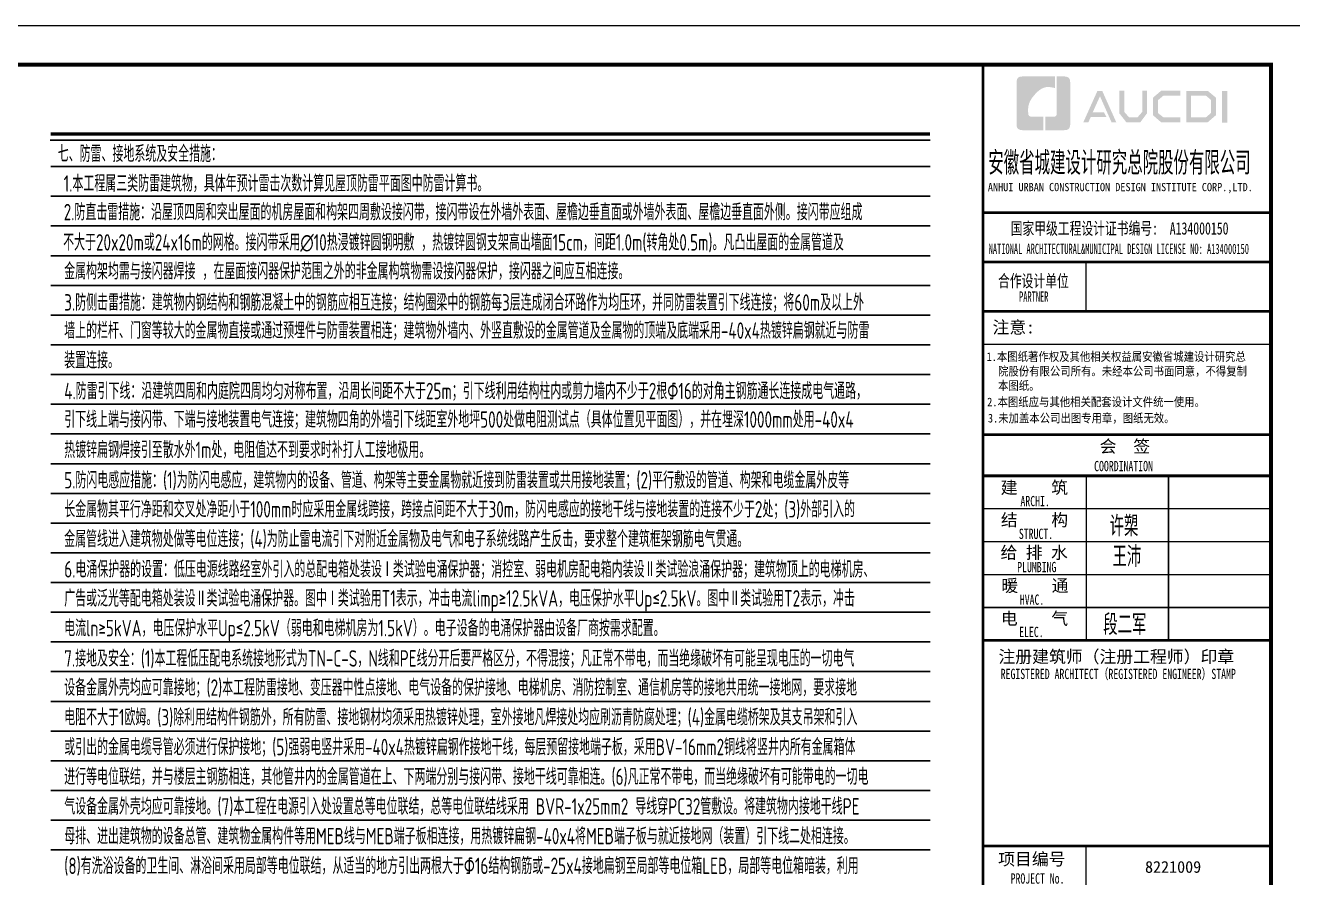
# Model space of a CAD drawing. Extents: x 3002737 to 4077523, y -995787 to -7267.
# Drawn here: x 3445476 to 3476277, y -618157 to -597432 of the extents above; entities that cross this region are included whole.
import ezdxf

# ---------------------------------------------------------------- set-up
doc = ezdxf.new("R2010")
doc.units = 0
doc.header["$LTSCALE"] = 1000
doc.header["$MEASUREMENT"] = 0
doc.layers.get('0').update_dxf_attribs({"linetype": 'CONTINUOUS'})
for name, color, linetype in [('!!电气', 1, 'CONTINUOUS'), ('PUB_TITLE', 4, 'CONTINUOUS'), ('TEL_TEXT', 7, 'CONTINUOUS'), ('图签文字', 4, 'CONTINUOUS')]:
    doc.layers.add(name, color=color, linetype=linetype)
doc.layers.add('图框', color=147, linetype='CONTINUOUS', lineweight=20)
doc.layers.add('图签', color=147, linetype='CONTINUOUS', lineweight=18)
doc.styles.add('HT', font='simhei.ttf')
doc.styles.add('TSSD_Dimension', font='Tssdeng.shx', dxfattribs={"width": 0.7, "bigfont": 'tssdchn.shx'})
doc.styles.add('宋体', font='', dxfattribs={"height": 4})
doc.styles.add('建筑图签-1', font='simhei.ttf', dxfattribs={"width": 0.7})
doc.styles.add('建筑图签-2', font='TXT.shx', dxfattribs={"width": 0.5, "bigfont": 'HZTXT.shx'})
doc.styles.get('宋体').set_extended_font_data('SimSun')

# ---------------------------------------------------------------- blocks, each defined once
blk = doc.blocks.new('院标1')
h = blk.add_hatch(color=150)
h.dxf.hatch_style = 1
h.set_gradient(color1=(33, 113, 253), color2=(33, 113, 253), tint=1, name='INVCURVED')
edge = h.paths.add_edge_path()
edge.add_spline(control_points=[(116373, 648379), (116379, 648379), (116382, 648379), (116391, 648379), (116391, 648379), (116391, 648379), (116616, 648379), (116616, 648379), (116616, 648379), (116616, 648379), (116616, 648054), (116616, 648054), (116616, 648054), (116616, 648054), (116108, 648054), (116108, 648054), (116108, 648054), (116028, 648054), (115963, 648111), (115963, 648199), (115963, 648199), (115963, 648199), (115963, 649215), (115963, 649215), (115963, 649215), (115963, 649295), (116018, 649360), (116108, 649360), (116108, 649360), (116108, 649360), (116897, 649360), (116897, 649360), (116897, 649360), (116897, 649360), (116897, 649080), (116897, 649080), (116897, 649080), (116897, 649080), (116566, 649140), (116356, 648859), (116356, 648859), (116245, 648719), (116240, 648545), (116247, 648466), (116247, 648466), (116254, 648386), (116247, 648466), (116247, 648466), (116247, 648466), (116247, 648466), (116258, 648374), (116373, 648379)], knot_values=[0, 0, 0, 0, 0.071429, 0.071429, 0.071429, 0.107143, 0.142857, 0.142857, 0.142857, 0.178571, 0.214286, 0.214286, 0.214286, 0.25, 0.285714, 0.285714, 0.285714, 0.321429, 0.357143, 0.357143, 0.357143, 0.392857, 0.428571, 0.428571, 0.428571, 0.464286, 0.5, 0.5, 0.5, 0.535714, 0.571429, 0.571429, 0.571429, 0.607143, 0.642857, 0.642857, 0.642857, 0.678571, 0.714286, 0.714286, 0.714286, 0.75, 0.785714, 0.785714, 0.785714, 0.821429, 0.857143, 0.857143, 0.857143, 0.928571, 1, 1, 1, 1], degree=3, periodic=0)
h = blk.add_hatch(color=150)
h.dxf.hatch_style = 1
h.set_gradient(color1=(33, 113, 253), color2=(33, 113, 253), tint=1, name='INVCURVED')
edge = h.paths.add_edge_path()
edge.add_spline(control_points=[(117268, 649215), (117268, 649215), (117268, 648199), (117268, 648199), (117268, 648199), (117268, 648114), (117212, 648054), (117123, 648054), (117123, 648054), (117123, 648054), (116663, 648054), (116663, 648054), (116663, 648054), (116663, 648054), (116663, 648379), (116663, 648379), (116663, 648379), (116663, 648379), (116865, 648379), (116865, 648379), (116865, 648379), (116907, 648379), (116941, 648413), (116941, 648455), (116941, 648455), (116941, 648455), (116941, 649360), (116941, 649360), (116941, 649360), (116941, 649360), (117123, 649360), (117123, 649360), (117123, 649360), (117204, 649360), (117268, 649306), (117268, 649215)], knot_values=[0, 0, 0, 0, 0.1, 0.1, 0.1, 0.15, 0.2, 0.2, 0.2, 0.25, 0.3, 0.3, 0.3, 0.35, 0.4, 0.4, 0.4, 0.45, 0.5, 0.5, 0.5, 0.55, 0.6, 0.6, 0.6, 0.65, 0.7, 0.7, 0.7, 0.75, 0.8, 0.8, 0.8, 0.9, 1, 1, 1, 1], degree=3, periodic=0)
blk = doc.blocks.new('A$C32765AE1')
at = {"layer": 'PUB_TITLE'}
h = blk.add_hatch(color=147, dxfattribs=at)
h.paths.add_polyline_path([(5808, 39358), (5934, 39358), (5934, 38588), (5808, 38588)])
h.paths.add_polyline_path([(5056, 39242), (5056, 38716), (5416, 38716), (5540, 38823), (5540, 39141), (5420, 39242)], flags=16)
h.paths.add_polyline_path([(4938, 39360), (4938, 38598), (5460, 38598), (5659, 38768), (5659, 39196), (5463, 39360)])
h.paths.add_polyline_path([(4795, 39364), (4795, 39248), (4388, 39248), (4255, 39137), (4255, 38818), (4388, 38715), (4797, 38715), (4797, 38593), (4333, 38593), (4131, 38768), (4131, 39196), (4329, 39364)])
h.paths.add_polyline_path([(3312, 39362), (3432, 39362), (3432, 38851), (3546, 38720), (3757, 38720), (3871, 38851), (3871, 39362), (3985, 39362), (3985, 38814), (3821, 38597), (3483, 38597), (3312, 38816)])
h.paths.add_polyline_path([(2780, 39360), (2897, 39360), (3239, 38596), (3123, 38596), (2842, 39230), (2667, 38842), (2938, 38842), (2999, 38727), (2618, 38727), (2559, 38594), (2436, 38594)])
at = {"layer": '图框'}
for p, q in [((0, 36400), (7000, 36400)), ((0, 36400), (7000, 36400)), ((0, 35200), (7000, 35200))]:
    blk.add_line(p, q, dxfattribs=at)
for points, const_width in [([(0, 0), (0, 40000)], 70), ([(0, 36400), (7000, 36400)], 60), ([(0, 35200), (7000, 35200)], 60), ([(0, 35200), (7000, 35200)], 60), ([(2500, 35200), (2500, 34000)], 35), ([(0, 34000), (7000, 34000)], 60), ([(0, 34000), (7000, 34000)], 60), ([(0, 33199), (7000, 33199)], 35), ([(8, 31000), (7008, 31000)], 60), ([(8, 30000), (7008, 30000)], 70), ([(8, 30000), (7008, 30000)], 70), ([(2508, 30000), (2508, 26000)], 35), ([(4508, 30000), (4508, 26000)], 35), ([(8, 29200), (7008, 29200)], 35), ([(8, 28400), (7008, 28400)], 35), ([(8, 27600), (7008, 27600)], 35), ([(8, 26800), (7008, 26800)], 35), ([(8, 26000), (7008, 26000)], 70), ([(0, 21000), (7000, 21000)], 70), ([(0, 21000), (7000, 21000)], 70), ([(2500, 17000), (2500, 21000)], 35)]:
    blk.add_lwpolyline(points, dxfattribs=dict(at, const_width=const_width))
blk.add_blockref('院标1', (-115149, -609649))
at = {"layer": 'PUB_TITLE', "style": 'HT', "width": 0.88}
for s, p in [('1.本图纸著作权及其他相关权益属安徽省城建设计研究总', (86, 32793)), ('院股份有限公司所有。未经本公司书面同意，不得复制', (365, 32439)), ('本图纸。', (365, 32089)), (' 2.本图纸应与其他相关配套设计文件统一使用。 ', (-25, 31692)), ('3.未加盖本公司出图专用章，图纸无效。', (118, 31298))]:
    blk.add_text(s, height=210, dxfattribs=at).set_placement(p)
at = {"layer": '图签', "color": 154, "style": '宋体'}
blk.add_text('8221009', height=286.7, dxfattribs=at).set_placement((3937, 20348))
at = {"layer": '图签文字', "color": 7, "style": '建筑图签-1'}
for s, height, width, p in [('安徽省城建设计研究总院股份有限公司', 500, 0.55, (128, 37377)), ('国家甲级工程设计证书编号:  A134000150', 300, 0.7, (672, 35867)), ('合作设计单位', 300, 0.7, (365, 34590))]:
    blk.add_text(s, height=height, dxfattribs=dict(at, width=width)).set_placement(p)
at = {"layer": '图签文字', "linetype": 'Continuous', "style": '建筑图签-1', "width": 0.91}
blk.add_text('ANHUI URBAN CONSTRUCTION DESIGN INSTITUTE CORP.,LTD.', height=200, dxfattribs=at).set_placement((118, 36922))
at = {"layer": '图签文字', "style": '建筑图签-1'}
for s, width, p in [('NATIONAL ARCHITECTURAL&MUNICIPAL DESIGN LICENSE NO: A134000150', 0.6, (137, 35395)), ('PARTNER', 0.6, (875, 34234)), ('COORDINATION', 0.7, (2700, 30113)), ('ARCHI.', 0.7, (909, 29262)), ('STRUCT.', 0.7, (870, 28465)), ('PLUMBING', 0.7, (829, 27658)), ('HVAC.', 0.7, (894, 26865)), ('ELEC.', 0.7, (878, 26080)), ('REGISTERED ARCHITECT（REGISTERED ENGINEER）STAMP', 0.7, (429, 25059)), ('PROJECT No.', 0.7, (670, 20085, -1799))]:
    blk.add_text(s, height=250, dxfattribs=dict(at, width=width)).set_placement(p)
at = {"layer": '图签文字', "color": 7, "style": '建筑图签-1'}
for s, p in [('注意:', (231, 33463)), ('会  签', (2835, 30568)), ('建    筑', (430, 29567)), ('结    构', (434, 28779)), ('给 排 水', (425, 27985)), ('暖    通', (443, 27182)), ('电    气', (433, 26382)), ('注册建筑师（注册工程师）印章', (375, 25454)), ('项目编号', (368, 20532))]:
    blk.add_text(s, height=300, dxfattribs=at).set_placement(p)
at = {"layer": '图签文字', "color": 1, "style": '建筑图签-2', "width": 0.7}
for s, p in [('许槊', (3075, 28528)), ('王沛', (3146, 27787)), ('段二军', (2921, 26132))]:
    blk.add_text(s, height=500, dxfattribs=at).set_placement(p)

msp = doc.modelspace()

# ---------------------------------------------------------------- linework, layer by layer
at = {"layer": 'TEL_TEXT', "color": 0}
for p, q in [((3446078.3, -600227.6), (3467466.7, -600227.6)), ((3446096.6, -603755.8), (3467466.7, -603755.8)), ((3446096.6, -604478.2), (3467466.7, -604478.2)), ((3446096.6, -605200.7), (3467466.7, -605200.7)), ((3446096.6, -605923.1), (3467466.7, -605923.1)), ((3446096.6, -606645.6), (3467466.7, -606645.6)), ((3446096.6, -607368.1), (3467466.7, -607368.1)), ((3446096.6, -608090.5), (3467466.7, -608090.5)), ((3446096.6, -608813), (3467466.7, -608813)), ((3446096.6, -609535.4), (3467466.7, -609535.4)), ((3446096.6, -610257.9), (3467466.7, -610257.9)), ((3446096.6, -610980.3), (3467466.7, -610980.3)), ((3446096.6, -611702.8), (3467466.7, -611702.8)), ((3446096.6, -612425.2), (3467466.7, -612425.2)), ((3446096.6, -613147.7), (3467466.7, -613147.7)), ((3446096.6, -613870.1), (3467466.7, -613870.1)), ((3446096.6, -614592.6), (3467466.7, -614592.6)), ((3446096.6, -615315.1), (3467466.7, -615315.1)), ((3446096.6, -616037.5), (3467466.7, -616037.5)), ((3446096.6, -616760), (3467466.7, -616760)), ((3446096.6, -617482.4), (3467466.7, -617482.4))]:
    msp.add_line(p, q, dxfattribs=at)
at = {"layer": 'TEL_TEXT'}
for p, q in [((3446096.6, -600866), (3467466.7, -600866)), ((3446096.6, -601588.4), (3467466.7, -601588.4)), ((3446096.6, -602310.9), (3467466.7, -602310.9)), ((3446096.6, -603033.3), (3467466.7, -603033.3))]:
    msp.add_line(p, q, dxfattribs=at)
at = {"layer": 'TEL_TEXT', "color": 0, "const_width": 85}
msp.add_lwpolyline([(3467466.7, -600074.4), (3446092.3, -600074.4)], dxfattribs=at)
at = {"layer": '图框'}
msp.add_lwpolyline([(3417351.8, -597432.4), (3476751.6, -597432.4), (3476751.6, -639386.6), (3417351.8, -639386.6)], close=True, dxfattribs=at)
at = {"layer": '图框', "const_width": 100}
msp.add_lwpolyline([(3419851.8, -638386.6), (3475751.8, -638386.6), (3475751.8, -598386.6), (3419851.8, -598386.6)], close=True, dxfattribs=at)

# ---------------------------------------------------------------- block references
at = {"layer": '!!电气'}
msp.add_blockref('A$C32765AE1', (3468751.8, -638386.6), dxfattribs=at)

# ---------------------------------------------------------------- texts
at = {"layer": 'TEL_TEXT', "style": 'TSSD_Dimension', "width": 0.7}
for s, p in [('七、防雷、接地系统及安全措施：', (3446263.8, -600754.9)), ('1.本工程属三类防雷建筑物，具体年预计雷击次数计算见屋顶防雷平面图中防雷计算书。', (3446408.5, -601477.3)), ('2.防直击雷措施：沿屋顶四周和突出屋面的机房屋面和构架四周敷设接闪带，接闪带设在外墙外表面、屋檐边垂直面或外墙外表面、屋檐边垂直面外侧。接闪带应组成', (3446408.5, -602172.9)), ('不大于20x20m或24x16m的网格。接闪带采用∅10热浸镀锌圆钢明敷 ，热镀锌圆钢支架高出墙面15cm，间距1.0m(转角处0.5m)。凡凸出屋面的金属管道及', (3446394.9, -602909.7)), ('金属构架均需与接闪器焊接 ，在屋面接闪器保护范围之外的非金属构筑物需设接闪器保护，接闪器之间应互相连接。', (3446419.1, -603611.5)), ('3.防侧击雷措施：建筑物内钢结构和钢筋混凝土中的钢筋应相互连接；结构圈梁中的钢筋每3层连成闭合环路作为均压环，并同防雷装置引下线连接；将60m及以上外', (3446421.3, -604369.9)), ('墙上的栏杆、门窗等较大的金属物直接或通过预埋件与防雷装置相连；建筑物外墙内、外竖直敷设的金属管道及金属物的顶端及底端采用-40x4热镀锌扁钢就近与防雷', (3446421.3, -605053.5)), ('装置连接。', (3446421.3, -605775.9)), ('4.防雷引下线：沿建筑四周和内庭院四周均匀对称布置，沿周长间距不大于25m；引下线利用结构柱内或剪力墙内不少于2根Φ16的对角主钢筋通长连接成电气通路，', (3446421.3, -606524.1)), ('引下线上端与接闪带、下端与接地装置电气连接；建筑物四角的外墙引下线距室外地坪500处做电阻测试点（具体位置见平面图），并在埋深1000mm处用-40x4', (3446421.3, -607216.2)), ('热镀锌扁钢焊接引至散水外1m处，电阻值达不到要求时补打人工接地极用。', (3446421.3, -607954.4)), ('5.防闪电感应措施：(1)为防闪电感应，建筑物内的设备、管道、构架等主要金属物就近接到防雷装置或共用接地装置；(2)平行敷设的管道、构架和电缆金属外皮等', (3446421.3, -608691.5)), ('长金属物其平行净距和交叉处净距小于100mm时应采用金属线跨接，跨接点间距不大于30m，防闪电感应的接地干线与接地装置的连接不少于2处；(3)外部引入的', (3446421.3, -609399.3)), ('金属管线进入建筑物处做等电位连接；(4)为防止雷电流引下对附近金属物及电气和电子系统线路产生反击，要求整个建筑框架钢筋电气贯通。', (3446421.3, -610121.7)), ('6.电涌保护器的设置：低压电源线路经室外引入的总配电箱处装设Ⅰ类试验电涌保护器；消控室、弱电机房配电箱内装设Ⅱ类试验浪涌保护器；建筑物顶上的电梯机房、', (3446421.3, -610858.8)), ('广告或泛光等配电箱处装设Ⅱ类试验电涌保护器。图中Ⅰ类试验用T1表示，冲击电流limp≥12.5kVA，电压保护水平Up≤2.5kV。图中Ⅱ类试验用T2表示，冲击', (3446421.3, -611566.6)), ('电流ln≥5kVA，电压保护水平Up≤2.5kV（弱电和电梯机房为1.5kV）。电子设备的电涌保护器由设备厂商按需求配置。', (3446421.3, -612289.1)), ('7.接地及安全：(1)本工程低压配电系统接地形式为TN-C-S，N线和PE线分开后要严格区分，不得混接；凡正常不带电，而当绝缘破坏有可能呈现电压的一切电气', (3446421.3, -613026.2)), ('设备金属外壳均应可靠接地；(2)本工程防雷接地、变压器中性点接地、电气设备的保护接地、电梯机房、消防控制室、通信机房等的接地共用统一接地网，要求接地', (3446421.3, -613734)), ('电阻不大于1欧姆。(3)除利用结构件钢筋外，所有防雷、接地钢材均须采用热镀锌处理，室外接地凡焊接处均应刷沥青防腐处理；(4)金属电缆桥架及其支吊架和引入', (3446421.3, -614456.4)), ('或引出的金属电缆导管必须进行保护接地；(5)强弱电竖井采用-40x4热镀锌扁钢作接地干线，每层预留接地端子板，采用BV-16mm2铜线将竖井内所有金属箱体', (3446421.3, -615178.9)), ('进行等电位联结，并与楼层主钢筋相连，其他管井内的金属管道在上、下两端分别与接闪带、接地干线可靠相连。(6)凡正常不带电，而当绝缘破坏有可能带电的一切电', (3446421.3, -615901.4)), ('气设备金属外壳均应可靠接地。(7)本工程在电源引入处设置总等电位联结，总等电位联结线采用 BVR-1x25mm2 导线穿PC32管敷设。将建筑物内接地干线PE', (3446421.3, -616623.8)), ('母排、进出建筑物的设备总管、建筑物金属构件等用MEB线与MEB端子板相连接，用热镀锌扁钢-40x4将MEB端子板与就近接地网（装置）引下线二处相连接。', (3446421.3, -617346.3)), ('(8)有洗浴设备的卫生间、淋浴间采用局部等电位联结，从适当的地方引出两根大于Φ16结构钢筋或-25x4接地扁钢至局部等电位箱LEB，局部等电位箱暗装，利用', (3446421.3, -618068.7))]:
    msp.add_text(s, height=400, dxfattribs=at).set_placement(p)

doc.saveas('drawing.dxf')
